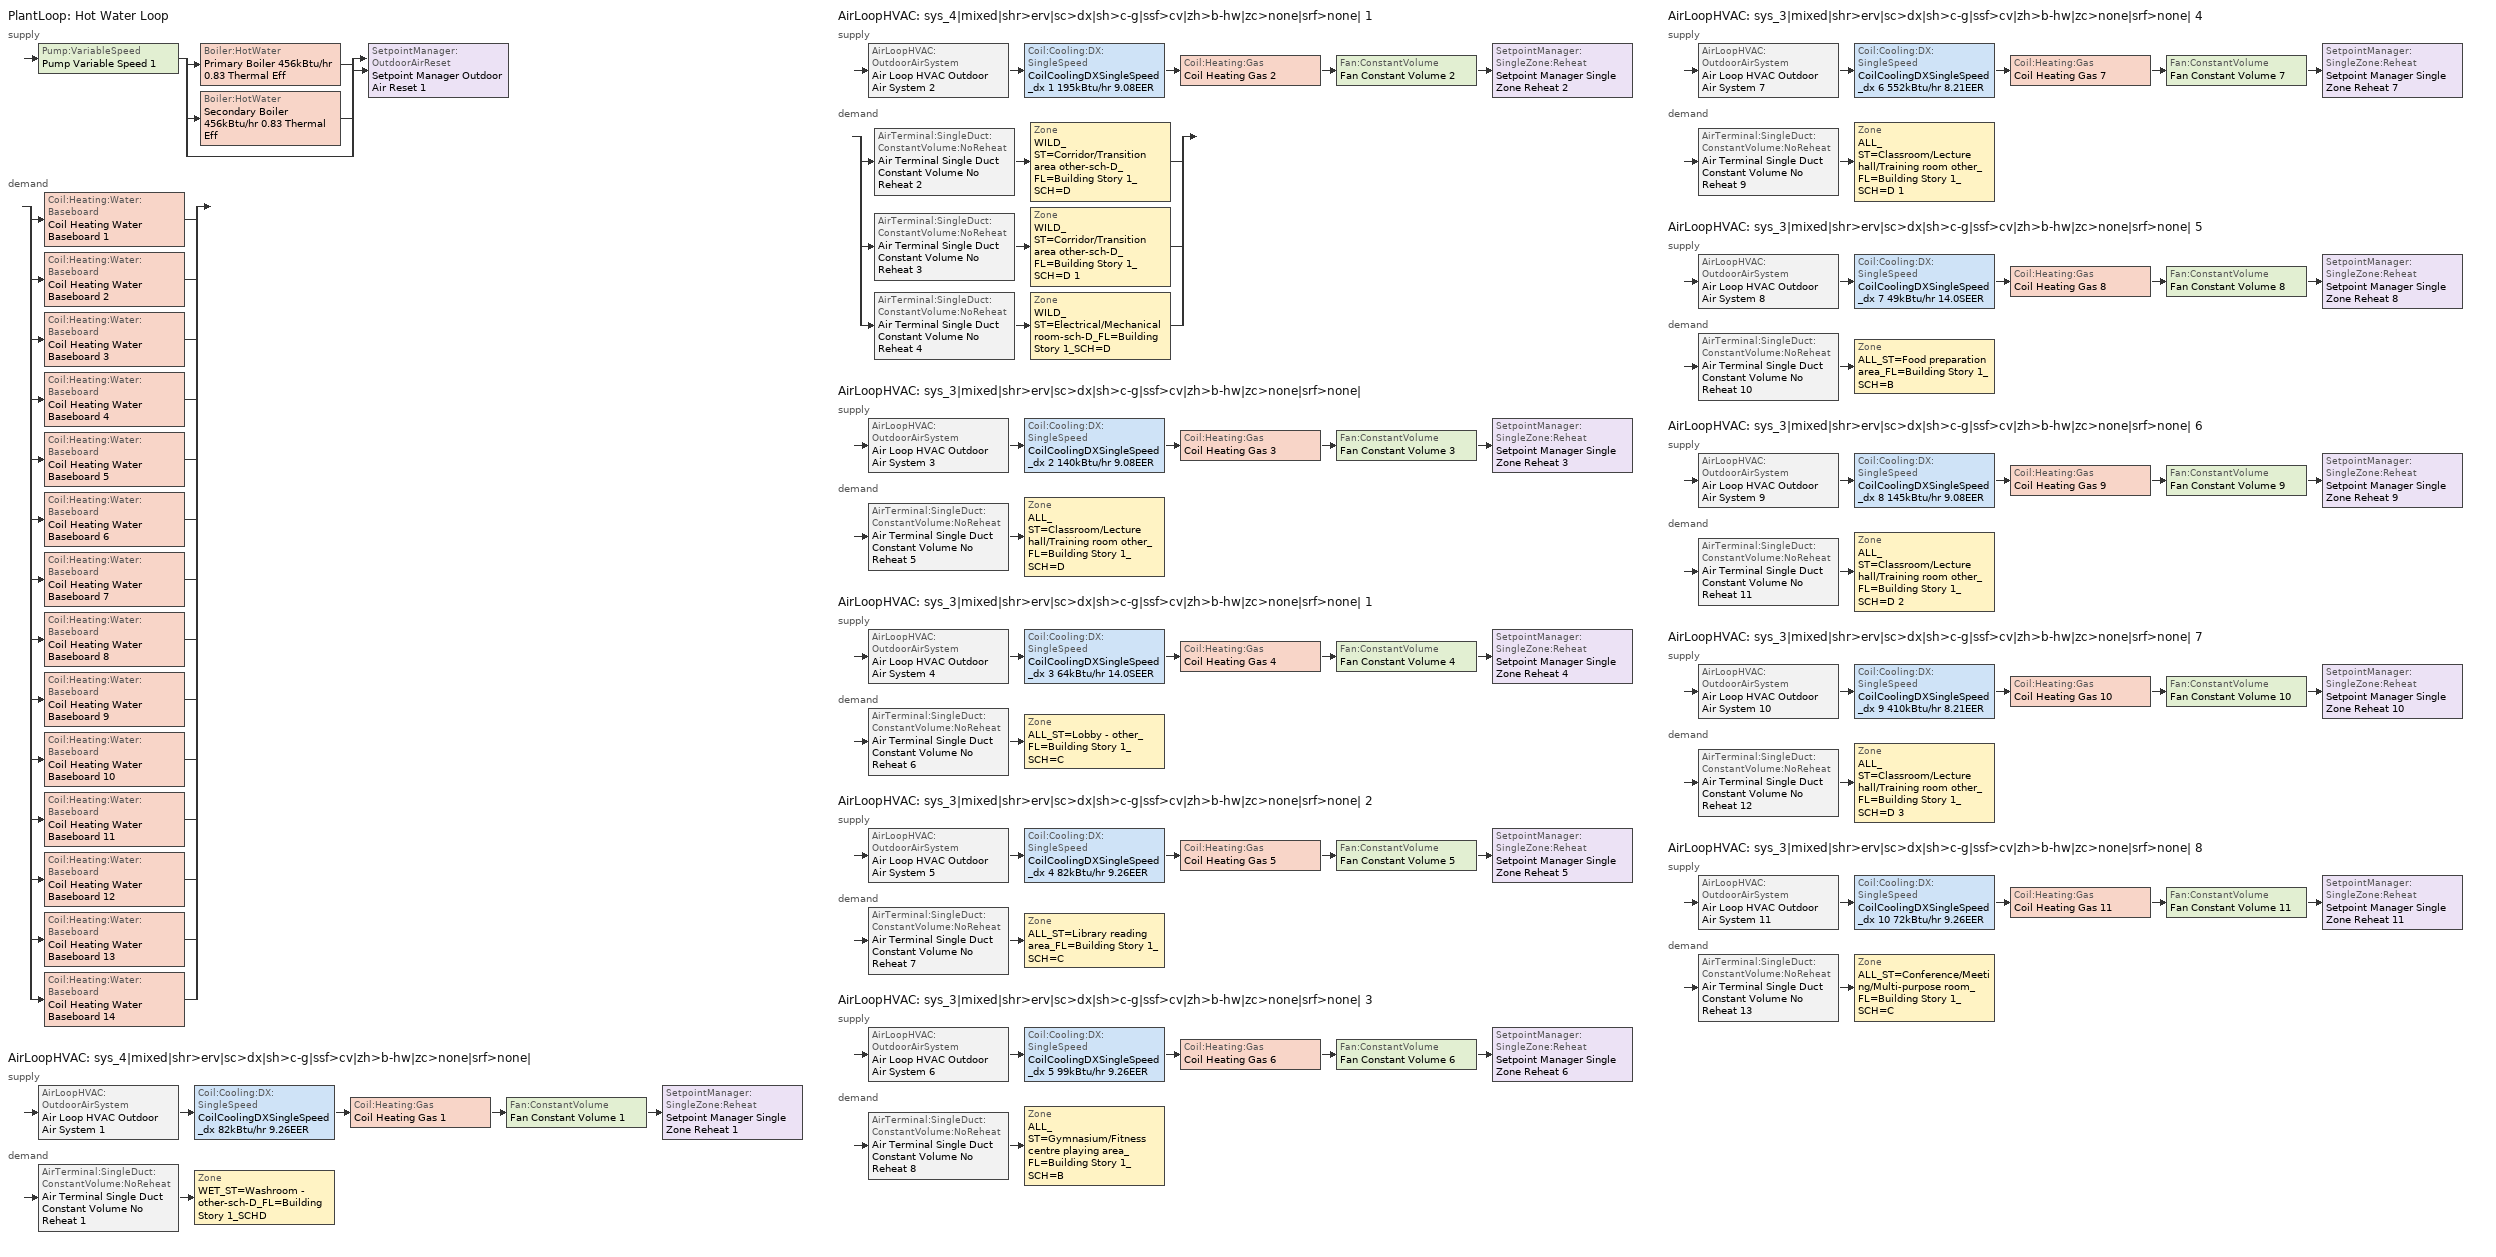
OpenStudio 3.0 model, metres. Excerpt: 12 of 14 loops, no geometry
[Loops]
PlantLoop 'Hot Water Loop'
 supply: Pump:VariableSpeed 'Pump Variable Speed 1' > split
  | Boiler:HotWater 'Primary Boiler 456kBtu/hr 0.83 Thermal Eff'
  | Boiler:HotWater 'Secondary Boiler 456kBtu/hr 0.83 Thermal Eff'
  | bypass
  join > SetpointManager:OutdoorAirReset 'Setpoint Manager Outdoor Air Reset 1'
 demand: split
  | Coil:Heating:Water:Baseboard 'Coil Heating Water Baseboard 1'
  | Coil:Heating:Water:Baseboard 'Coil Heating Water Baseboard 2'
  | Coil:Heating:Water:Baseboard 'Coil Heating Water Baseboard 3'
  | Coil:Heating:Water:Baseboard 'Coil Heating Water Baseboard 4'
  | Coil:Heating:Water:Baseboard 'Coil Heating Water Baseboard 5'
  | Coil:Heating:Water:Baseboard 'Coil Heating Water Baseboard 6'
  | Coil:Heating:Water:Baseboard 'Coil Heating Water Baseboard 7'
  | Coil:Heating:Water:Baseboard 'Coil Heating Water Baseboard 8'
  | Coil:Heating:Water:Baseboard 'Coil Heating Water Baseboard 9'
  | Coil:Heating:Water:Baseboard 'Coil Heating Water Baseboard 10'
  | Coil:Heating:Water:Baseboard 'Coil Heating Water Baseboard 11'
  | Coil:Heating:Water:Baseboard 'Coil Heating Water Baseboard 12'
  | Coil:Heating:Water:Baseboard 'Coil Heating Water Baseboard 13'
  | Coil:Heating:Water:Baseboard 'Coil Heating Water Baseboard 14'
AirLoopHVAC 'sys_4|mixed|shr>erv|sc>dx|sh>c-g|ssf>cv|zh>b-hw|zc>none|srf>none|'
 supply: AirLoopHVAC:OutdoorAirSystem 'Air Loop HVAC Outdoor Air System 1' > Coil:Cooling:DX:SingleSpeed 'CoilCoolingDXSingleSpeed_dx 82kBtu/hr 9.26EER' > Coil:Heating:Gas 'Coil Heating Gas 1' > Fan:ConstantVolume 'Fan Constant Volume 1' > SetpointManager:SingleZone:Reheat 'Setpoint Manager Single Zone Reheat 1'
 demand: AirTerminal:SingleDuct:ConstantVolume:NoReheat 'Air Terminal Single Duct Constant Volume No Reheat 1' > Zone 'WET_ST=Washroom - other-sch-D_FL=Building Story 1_SCHD'
AirLoopHVAC 'sys_4|mixed|shr>erv|sc>dx|sh>c-g|ssf>cv|zh>b-hw|zc>none|srf>none| 1'
 supply: AirLoopHVAC:OutdoorAirSystem 'Air Loop HVAC Outdoor Air System 2' > Coil:Cooling:DX:SingleSpeed 'CoilCoolingDXSingleSpeed_dx 1 195kBtu/hr 9.08EER' > Coil:Heating:Gas 'Coil Heating Gas 2' > Fan:ConstantVolume 'Fan Constant Volume 2' > SetpointManager:SingleZone:Reheat 'Setpoint Manager Single Zone Reheat 2'
 demand: split
  | AirTerminal:SingleDuct:ConstantVolume:NoReheat 'Air Terminal Single Duct Constant Volume No Reheat 2' > Zone 'WILD_ST=Corridor/Transition area other-sch-D_FL=Building Story 1_SCH=D'
  | AirTerminal:SingleDuct:ConstantVolume:NoReheat 'Air Terminal Single Duct Constant Volume No Reheat 3' > Zone 'WILD_ST=Corridor/Transition area other-sch-D_FL=Building Story 1_SCH=D 1'
  | AirTerminal:SingleDuct:ConstantVolume:NoReheat 'Air Terminal Single Duct Constant Volume No Reheat 4' > Zone 'WILD_ST=Electrical/Mechanical room-sch-D_FL=Building Story 1_SCH=D'
AirLoopHVAC 'sys_3|mixed|shr>erv|sc>dx|sh>c-g|ssf>cv|zh>b-hw|zc>none|srf>none|'
 supply: AirLoopHVAC:OutdoorAirSystem 'Air Loop HVAC Outdoor Air System 3' > Coil:Cooling:DX:SingleSpeed 'CoilCoolingDXSingleSpeed_dx 2 140kBtu/hr 9.08EER' > Coil:Heating:Gas 'Coil Heating Gas 3' > Fan:ConstantVolume 'Fan Constant Volume 3' > SetpointManager:SingleZone:Reheat 'Setpoint Manager Single Zone Reheat 3'
 demand: AirTerminal:SingleDuct:ConstantVolume:NoReheat 'Air Terminal Single Duct Constant Volume No Reheat 5' > Zone 'ALL_ST=Classroom/Lecture hall/Training room other_FL=Building Story 1_SCH=D'
AirLoopHVAC 'sys_3|mixed|shr>erv|sc>dx|sh>c-g|ssf>cv|zh>b-hw|zc>none|srf>none| 1'
 supply: AirLoopHVAC:OutdoorAirSystem 'Air Loop HVAC Outdoor Air System 4' > Coil:Cooling:DX:SingleSpeed 'CoilCoolingDXSingleSpeed_dx 3 64kBtu/hr 14.0SEER' > Coil:Heating:Gas 'Coil Heating Gas 4' > Fan:ConstantVolume 'Fan Constant Volume 4' > SetpointManager:SingleZone:Reheat 'Setpoint Manager Single Zone Reheat 4'
 demand: AirTerminal:SingleDuct:ConstantVolume:NoReheat 'Air Terminal Single Duct Constant Volume No Reheat 6' > Zone 'ALL_ST=Lobby - other_FL=Building Story 1_SCH=C'
AirLoopHVAC 'sys_3|mixed|shr>erv|sc>dx|sh>c-g|ssf>cv|zh>b-hw|zc>none|srf>none| 2'
 supply: AirLoopHVAC:OutdoorAirSystem 'Air Loop HVAC Outdoor Air System 5' > Coil:Cooling:DX:SingleSpeed 'CoilCoolingDXSingleSpeed_dx 4 82kBtu/hr 9.26EER' > Coil:Heating:Gas 'Coil Heating Gas 5' > Fan:ConstantVolume 'Fan Constant Volume 5' > SetpointManager:SingleZone:Reheat 'Setpoint Manager Single Zone Reheat 5'
 demand: AirTerminal:SingleDuct:ConstantVolume:NoReheat 'Air Terminal Single Duct Constant Volume No Reheat 7' > Zone 'ALL_ST=Library reading area_FL=Building Story 1_SCH=C'
AirLoopHVAC 'sys_3|mixed|shr>erv|sc>dx|sh>c-g|ssf>cv|zh>b-hw|zc>none|srf>none| 3'
 supply: AirLoopHVAC:OutdoorAirSystem 'Air Loop HVAC Outdoor Air System 6' > Coil:Cooling:DX:SingleSpeed 'CoilCoolingDXSingleSpeed_dx 5 99kBtu/hr 9.26EER' > Coil:Heating:Gas 'Coil Heating Gas 6' > Fan:ConstantVolume 'Fan Constant Volume 6' > SetpointManager:SingleZone:Reheat 'Setpoint Manager Single Zone Reheat 6'
 demand: AirTerminal:SingleDuct:ConstantVolume:NoReheat 'Air Terminal Single Duct Constant Volume No Reheat 8' > Zone 'ALL_ST=Gymnasium/Fitness centre playing area_FL=Building Story 1_SCH=B'
AirLoopHVAC 'sys_3|mixed|shr>erv|sc>dx|sh>c-g|ssf>cv|zh>b-hw|zc>none|srf>none| 4'
 supply: AirLoopHVAC:OutdoorAirSystem 'Air Loop HVAC Outdoor Air System 7' > Coil:Cooling:DX:SingleSpeed 'CoilCoolingDXSingleSpeed_dx 6 552kBtu/hr 8.21EER' > Coil:Heating:Gas 'Coil Heating Gas 7' > Fan:ConstantVolume 'Fan Constant Volume 7' > SetpointManager:SingleZone:Reheat 'Setpoint Manager Single Zone Reheat 7'
 demand: AirTerminal:SingleDuct:ConstantVolume:NoReheat 'Air Terminal Single Duct Constant Volume No Reheat 9' > Zone 'ALL_ST=Classroom/Lecture hall/Training room other_FL=Building Story 1_SCH=D 1'
AirLoopHVAC 'sys_3|mixed|shr>erv|sc>dx|sh>c-g|ssf>cv|zh>b-hw|zc>none|srf>none| 5'
 supply: AirLoopHVAC:OutdoorAirSystem 'Air Loop HVAC Outdoor Air System 8' > Coil:Cooling:DX:SingleSpeed 'CoilCoolingDXSingleSpeed_dx 7 49kBtu/hr 14.0SEER' > Coil:Heating:Gas 'Coil Heating Gas 8' > Fan:ConstantVolume 'Fan Constant Volume 8' > SetpointManager:SingleZone:Reheat 'Setpoint Manager Single Zone Reheat 8'
 demand: AirTerminal:SingleDuct:ConstantVolume:NoReheat 'Air Terminal Single Duct Constant Volume No Reheat 10' > Zone 'ALL_ST=Food preparation area_FL=Building Story 1_SCH=B'
AirLoopHVAC 'sys_3|mixed|shr>erv|sc>dx|sh>c-g|ssf>cv|zh>b-hw|zc>none|srf>none| 6'
 supply: AirLoopHVAC:OutdoorAirSystem 'Air Loop HVAC Outdoor Air System 9' > Coil:Cooling:DX:SingleSpeed 'CoilCoolingDXSingleSpeed_dx 8 145kBtu/hr 9.08EER' > Coil:Heating:Gas 'Coil Heating Gas 9' > Fan:ConstantVolume 'Fan Constant Volume 9' > SetpointManager:SingleZone:Reheat 'Setpoint Manager Single Zone Reheat 9'
 demand: AirTerminal:SingleDuct:ConstantVolume:NoReheat 'Air Terminal Single Duct Constant Volume No Reheat 11' > Zone 'ALL_ST=Classroom/Lecture hall/Training room other_FL=Building Story 1_SCH=D 2'
AirLoopHVAC 'sys_3|mixed|shr>erv|sc>dx|sh>c-g|ssf>cv|zh>b-hw|zc>none|srf>none| 7'
 supply: AirLoopHVAC:OutdoorAirSystem 'Air Loop HVAC Outdoor Air System 10' > Coil:Cooling:DX:SingleSpeed 'CoilCoolingDXSingleSpeed_dx 9 410kBtu/hr 8.21EER' > Coil:Heating:Gas 'Coil Heating Gas 10' > Fan:ConstantVolume 'Fan Constant Volume 10' > SetpointManager:SingleZone:Reheat 'Setpoint Manager Single Zone Reheat 10'
 demand: AirTerminal:SingleDuct:ConstantVolume:NoReheat 'Air Terminal Single Duct Constant Volume No Reheat 12' > Zone 'ALL_ST=Classroom/Lecture hall/Training room other_FL=Building Story 1_SCH=D 3'
AirLoopHVAC 'sys_3|mixed|shr>erv|sc>dx|sh>c-g|ssf>cv|zh>b-hw|zc>none|srf>none| 8'
 supply: AirLoopHVAC:OutdoorAirSystem 'Air Loop HVAC Outdoor Air System 11' > Coil:Cooling:DX:SingleSpeed 'CoilCoolingDXSingleSpeed_dx 10 72kBtu/hr 9.26EER' > Coil:Heating:Gas 'Coil Heating Gas 11' > Fan:ConstantVolume 'Fan Constant Volume 11' > SetpointManager:SingleZone:Reheat 'Setpoint Manager Single Zone Reheat 11'
 demand: AirTerminal:SingleDuct:ConstantVolume:NoReheat 'Air Terminal Single Duct Constant Volume No Reheat 13' > Zone 'ALL_ST=Conference/Meeting/Multi-purpose room_FL=Building Story 1_SCH=C'
[Sizing:Zone] Zone Cooling Design Supply Air Temperature Input Method=SupplyAirTemperature; Zone Cooling Design Supply Air Temperature {C}=13; Zone Cooling Design Supply Air Temperature Difference {deltaC}=11.11; Zone Heating Design Supply Air Temperature Input Method=SupplyAirTemperature; Zone Heating Design Supply Air Temperature {C}=43; Zone Heating Design Supply Air Temperature Difference {deltaC}=11.11; Zone Cooling Design Supply Air Humidity Ratio {kg-H2O/kg-air}=0.0085; Zone Heating Design Supply Air Humidity Ratio {kg-H2O/kg-air}=0.008; Zone Heating Sizing Factor=1.3; Zone Cooling Sizing Factor=1.1; Cooling Design Air Flow Method=DesignDay; Heating Design Air Flow Method=DesignDay; Account for Dedicated Outdoor Air System=No; Dedicated Outdoor Air System Control Strategy=NeutralSupplyAir; Dedicated Outdoor Air Low Setpoint Temperature for Design {C}=autosize; Dedicated Outdoor Air High Setpoint Temperature for Design {C}=autosize
WET_ST=Washroom - other-sch-D_FL=Building Story 1_SCHD; ALL_ST=Classroom/Lecture hall/Training room other_FL=Building Story 1_SCH=D; ALL_ST=Lobby - other_FL=Building Story 1_SCH=C; ALL_ST=Library reading area_FL=Building Story 1_SCH=C; ALL_ST=Gymnasium/Fitness centre playing area_FL=Building Story 1_SCH=B; ALL_ST=Classroom/Lecture hall/Training room other_FL=Building Story 1_SCH=D 1; ALL_ST=Food preparation area_FL=Building Story 1_SCH=B; ALL_ST=Classroom/Lecture hall/Training room other_FL=Building Story 1_SCH=D 2; ALL_ST=Classroom/Lecture hall/Training room other_FL=Building Story 1_SCH=D 3; ALL_ST=Conference/Meeting/Multi-purpose room_FL=Building Story 1_SCH=C; WILD_ST=Corridor/Transition area other-sch-D_FL=Building Story 1_SCH=D; WILD_ST=Corridor/Transition area other-sch-D_FL=Building Story 1_SCH=D 1; WILD_ST=Electrical/Mechanical room-sch-D_FL=Building Story 1_SCH=D
[Zone equipment]
WET_ST=Washroom - other-sch-D_FL=Building Story 1_SCHD: Air Terminal Single Duct Constant Volume No Reheat 1, Zone HVAC Baseboard Convective Water 1
ALL_ST=Classroom/Lecture hall/Training room other_FL=Building Story 1_SCH=D: Air Terminal Single Duct Constant Volume No Reheat 5, Zone HVAC Baseboard Convective Water 5
ALL_ST=Lobby - other_FL=Building Story 1_SCH=C: Air Terminal Single Duct Constant Volume No Reheat 6, Zone HVAC Baseboard Convective Water 6
ALL_ST=Library reading area_FL=Building Story 1_SCH=C: Air Terminal Single Duct Constant Volume No Reheat 7, Zone HVAC Baseboard Convective Water 7
ALL_ST=Gymnasium/Fitness centre playing area_FL=Building Story 1_SCH=B: Air Terminal Single Duct Constant Volume No Reheat 8, Zone HVAC Baseboard Convective Water 8
ALL_ST=Classroom/Lecture hall/Training room other_FL=Building Story 1_SCH=D 1: Air Terminal Single Duct Constant Volume No Reheat 9, Zone HVAC Baseboard Convective Water 9
ALL_ST=Food preparation area_FL=Building Story 1_SCH=B: Air Terminal Single Duct Constant Volume No Reheat 10, Zone HVAC Baseboard Convective Water 10
ALL_ST=Classroom/Lecture hall/Training room other_FL=Building Story 1_SCH=D 2: Air Terminal Single Duct Constant Volume No Reheat 11, Zone HVAC Baseboard Convective Water 11
ALL_ST=Classroom/Lecture hall/Training room other_FL=Building Story 1_SCH=D 3: Air Terminal Single Duct Constant Volume No Reheat 12, Zone HVAC Baseboard Convective Water 12
ALL_ST=Conference/Meeting/Multi-purpose room_FL=Building Story 1_SCH=C: Air Terminal Single Duct Constant Volume No Reheat 13, Zone HVAC Baseboard Convective Water 13
WILD_ST=Corridor/Transition area other-sch-D_FL=Building Story 1_SCH=D: Air Terminal Single Duct Constant Volume No Reheat 2, Zone HVAC Baseboard Convective Water 2
WILD_ST=Corridor/Transition area other-sch-D_FL=Building Story 1_SCH=D 1: Air Terminal Single Duct Constant Volume No Reheat 3, Zone HVAC Baseboard Convective Water 3
WILD_ST=Electrical/Mechanical room-sch-D_FL=Building Story 1_SCH=D: Air Terminal Single Duct Constant Volume No Reheat 4, Zone HVAC Baseboard Convective Water 4
[PlantLoop]
Hot Water Loop: Fluid Type=Water; Glycol Concentration=0; Plant Loop Volume {m3}=Autocalculate; Load Distribution Scheme=Optimal
[Sizing:Plant]
Hot Water Loop: Loop Type=Heating; Design Loop Exit Temperature {C}=82; Loop Design Temperature Difference {deltaC}=16; Sizing Option=NonCoincident; Zone Timesteps in Averaging Window=1; Coincident Sizing Factor Mode=None
[Pump:VariableSpeed]
Pump Variable Speed 1: Motor Efficiency=0.865; Pump Control Type=Intermittent; Skin Loss Radiative Fraction=0.5; Design Power Sizing Method=PowerPerFlowPerPressure; Design Electric Power per Unit Flow Rate {W/(m3/s)}=348701.1; Design Shaft Power per Unit Flow Rate per Unit Head {W-s/m3-Pa}=1.45151; Design Minimum Flow Rate Fraction=0
[Boiler:HotWater] Fuel Type=NaturalGas; Nominal Capacity {W}=133781; Nominal Thermal Efficiency=0.83; Normalized Boiler Efficiency Curve=BOILER-EFFFPLR-NECB2011; Water Outlet Upper Temperature Limit {C}=99; Boiler Flow Mode=ConstantFlow; Parasitic Electric Load {W}=0; Sizing Factor=1
Primary Boiler 456kBtu/hr 0.83 Thermal Eff; Secondary Boiler 456kBtu/hr 0.83 Thermal Eff
[SetpointManager:OutdoorAirReset]
Setpoint Manager Outdoor Air Reset 1: Control Variable=Temperature; Setpoint at Outdoor Low Temperature {C}=82; Outdoor Low Temperature {C}=-16; Setpoint at Outdoor High Temperature {C}=60; Outdoor High Temperature {C}=0
[AirLoopHVAC] Design Supply Air Flow Rate {m3/s}=AutoSize
Name | Availability Schedule
sys_4|mixed|shr>erv|sc>dx|sh>c-g|ssf>cv|zh>b-hw|zc>none|srf>none| | sys_4|mixed|shr>none|sc>dx|sh>c-g|ssf>cv|zh>b-hw|zc>none|srf>none| Occ Sch
sys_4|mixed|shr>erv|sc>dx|sh>c-g|ssf>cv|zh>b-hw|zc>none|srf>none| 1 | sys_4|mixed|shr>none|sc>dx|sh>c-g|ssf>cv|zh>b-hw|zc>none|srf>none| 1 Occ Sch
sys_3|mixed|shr>erv|sc>dx|sh>c-g|ssf>cv|zh>b-hw|zc>none|srf>none| | sys_3|mixed|shr>none|sc>dx|sh>c-g|ssf>cv|zh>b-hw|zc>none|srf>none| Occ Sch
sys_3|mixed|shr>erv|sc>dx|sh>c-g|ssf>cv|zh>b-hw|zc>none|srf>none| 1 | sys_3|mixed|shr>none|sc>dx|sh>c-g|ssf>cv|zh>b-hw|zc>none|srf>none| 1 Occ Sch
sys_3|mixed|shr>erv|sc>dx|sh>c-g|ssf>cv|zh>b-hw|zc>none|srf>none| 2 | sys_3|mixed|shr>none|sc>dx|sh>c-g|ssf>cv|zh>b-hw|zc>none|srf>none| 2 Occ Sch
sys_3|mixed|shr>erv|sc>dx|sh>c-g|ssf>cv|zh>b-hw|zc>none|srf>none| 3 | sys_3|mixed|shr>none|sc>dx|sh>c-g|ssf>cv|zh>b-hw|zc>none|srf>none| 3 Occ Sch
sys_3|mixed|shr>erv|sc>dx|sh>c-g|ssf>cv|zh>b-hw|zc>none|srf>none| 4 | sys_3|mixed|shr>none|sc>dx|sh>c-g|ssf>cv|zh>b-hw|zc>none|srf>none| 4 Occ Sch
sys_3|mixed|shr>erv|sc>dx|sh>c-g|ssf>cv|zh>b-hw|zc>none|srf>none| 5 | sys_3|mixed|shr>none|sc>dx|sh>c-g|ssf>cv|zh>b-hw|zc>none|srf>none| 5 Occ Sch
sys_3|mixed|shr>erv|sc>dx|sh>c-g|ssf>cv|zh>b-hw|zc>none|srf>none| 6 | sys_3|mixed|shr>none|sc>dx|sh>c-g|ssf>cv|zh>b-hw|zc>none|srf>none| 6 Occ Sch
sys_3|mixed|shr>erv|sc>dx|sh>c-g|ssf>cv|zh>b-hw|zc>none|srf>none| 7 | sys_3|mixed|shr>none|sc>dx|sh>c-g|ssf>cv|zh>b-hw|zc>none|srf>none| 7 Occ Sch
sys_3|mixed|shr>erv|sc>dx|sh>c-g|ssf>cv|zh>b-hw|zc>none|srf>none| 8 | sys_3|mixed|shr>none|sc>dx|sh>c-g|ssf>cv|zh>b-hw|zc>none|srf>none| 8 Occ Sch
[Sizing:System] Type of Load to Size On=Sensible; Design Outdoor Air Flow Rate {m3/s}=Autosize; Central Heating Maximum System Air Flow Ratio=1; Preheat Design Temperature {C}=7; Preheat Design Humidity Ratio {kg-H2O/kg-Air}=0.008; Precool Design Temperature {C}=13; Precool Design Humidity Ratio {kg-H2O/kg-Air}=0.008; Central Cooling Design Supply Air Temperature {C}=13; Central Heating Design Supply Air Temperature {C}=43; Sizing Option=NonCoincident; 100% Outdoor Air in Cooling=No; 100% Outdoor Air in Heating=No; Central Cooling Design Supply Air Humidity Ratio {kg-H2O/kg-Air}=0.0085; Central Heating Design Supply Air Humidity Ratio {kg-H2O/kg-Air}=0.008; Cooling Design Air Flow Method=DesignDay; Cooling Design Air Flow Rate {m3/s}=0; Heating Design Air Flow Method=DesignDay; Heating Design Air Flow Rate {m3/s}=0; System Outdoor Air Method=ZoneSum; Zone Maximum Outdoor Air Fraction=1; Cooling Supply Air Flow Rate Per Floor Area {m3/s-m2}=0.00996765; Cooling Fraction of Autosized Cooling Supply Air Flow Rate=1; Cooling Supply Air Flow Rate Per Unit Cooling Capacity {m3/s-W}=3.94755e-05; Heating Supply Air Flow Rate Per Floor Area {m3/s-m2}=0.00996765; Heating Fraction of Autosized Heating Supply Air Flow Rate=1; Heating Fraction of Autosized Cooling Supply Air Flow Rate=1; Heating Supply Air Flow Rate Per Unit Heating Capacity {m3/s-W}=3.15882e-05; Cooling Design Capacity Method=CoolingDesignCapacity; Cooling Design Capacity {W}=autosize; Cooling Design Capacity Per Floor Area {W/m2}=234.7; Fraction of Autosized Cooling Design Capacity=1; Heating Design Capacity Method=HeatingDesignCapacity; Heating Design Capacity {W}=autosize; Heating Design Capacity Per Floor Area {W/m2}=157; Fraction of Autosized Heating Design Capacity=1; Central Cooling Capacity Control Method=OnOff
sys_4|mixed|shr>erv|sc>dx|sh>c-g|ssf>cv|zh>b-hw|zc>none|srf>none|; sys_4|mixed|shr>erv|sc>dx|sh>c-g|ssf>cv|zh>b-hw|zc>none|srf>none| 1; sys_3|mixed|shr>erv|sc>dx|sh>c-g|ssf>cv|zh>b-hw|zc>none|srf>none|; sys_3|mixed|shr>erv|sc>dx|sh>c-g|ssf>cv|zh>b-hw|zc>none|srf>none| 1; sys_3|mixed|shr>erv|sc>dx|sh>c-g|ssf>cv|zh>b-hw|zc>none|srf>none| 2; sys_3|mixed|shr>erv|sc>dx|sh>c-g|ssf>cv|zh>b-hw|zc>none|srf>none| 3; sys_3|mixed|shr>erv|sc>dx|sh>c-g|ssf>cv|zh>b-hw|zc>none|srf>none| 4; sys_3|mixed|shr>erv|sc>dx|sh>c-g|ssf>cv|zh>b-hw|zc>none|srf>none| 5; sys_3|mixed|shr>erv|sc>dx|sh>c-g|ssf>cv|zh>b-hw|zc>none|srf>none| 6; sys_3|mixed|shr>erv|sc>dx|sh>c-g|ssf>cv|zh>b-hw|zc>none|srf>none| 7; sys_3|mixed|shr>erv|sc>dx|sh>c-g|ssf>cv|zh>b-hw|zc>none|srf>none| 8
[Fan:ConstantVolume] Availability Schedule=Always On Discrete; Fan Total Efficiency=0.39975; Pressure Rise {Pa}=640; Maximum Flow Rate {m3/s}=AutoSize; Motor Efficiency=0.615
Fan Constant Volume 1; Fan Constant Volume 2; Fan Constant Volume 3; Fan Constant Volume 4; Fan Constant Volume 5; Fan Constant Volume 6; Fan Constant Volume 7; Fan Constant Volume 8; Fan Constant Volume 9; Fan Constant Volume 10; Fan Constant Volume 11
[Coil:Heating:Gas] Availability Schedule=Always On Discrete; Nominal Capacity {W}=AutoSize; Parasitic Electric Load {W}=0; Part Load Fraction Correlation Curve=FURNACE-EFFPLR-NECB2011; Parasitic Gas Load {W}=0
Name | Gas Burner Efficiency
Coil Heating Gas 1; Coil Heating Gas 2; Coil Heating Gas 3; Coil Heating Gas 6; Coil Heating Gas 7; Coil Heating Gas 9; Coil Heating Gas 10 | 0.81
Coil Heating Gas 4; Coil Heating Gas 5; Coil Heating Gas 8; Coil Heating Gas 11 | 0.924
[Coil:Cooling:DX:SingleSpeed] Availability Schedule=Always On Discrete; Rated Total Cooling Capacity {W}=autosize; Rated Sensible Heat Ratio=autosize; Rated Air Flow Rate {m3/s}=autosize; Rated Evaporator Fan Power Per Volume Flow Rate {W/(m3/s)}=773.3; Total Cooling Capacity Function of Temperature Curve=DXCOOL-NECB2011-REF-CAPFT; Total Cooling Capacity Function of Flow Fraction Curve=DXCOOL-NECB2011-REF-CAPFFLOW; Energy Input Ratio Function of Temperature Curve=DXCOOL-NECB2011-REF-COOLEIRFT; Energy Input Ratio Function of Flow Fraction Curve=DXCOOL-NECB2011-REF-COOLEIRFFLOW; Part Load Fraction Correlation Curve=DXCOOL-NECB2011-REF-COOLPLFFPLR; Minimum Outdoor Dry-Bulb Temperature for Compressor Operation {C}=-25; Condenser Type=AirCooled; Evaporative Condenser Effectiveness=0; Evaporative Condenser Air Flow Rate {m3/s}=Autosize; Evaporative Condenser Pump Rated Power Consumption {W}=Autosize; Crankcase Heater Capacity {W}=0; Maximum Outdoor Dry-Bulb Temperature for Crankcase Heater Operation {C}=0; Basin Heater Capacity {W/K}=0; Basin Heater Setpoint Temperature {C}=10
Name | Rated COP {W/W}
CoilCoolingDXSingleSpeed_dx 82kBtu/hr 9.26EER; CoilCoolingDXSingleSpeed_dx 4 82kBtu/hr 9.26EER; CoilCoolingDXSingleSpeed_dx 5 99kBtu/hr 9.26EER; CoilCoolingDXSingleSpeed_dx 10 72kBtu/hr 9.26EER | 3.21949
CoilCoolingDXSingleSpeed_dx 1 195kBtu/hr 9.08EER; CoilCoolingDXSingleSpeed_dx 2 140kBtu/hr 9.08EER; CoilCoolingDXSingleSpeed_dx 8 145kBtu/hr 9.08EER | 3.15956
CoilCoolingDXSingleSpeed_dx 3 64kBtu/hr 14.0SEER; CoilCoolingDXSingleSpeed_dx 7 49kBtu/hr 14.0SEER | 4.11713
CoilCoolingDXSingleSpeed_dx 6 552kBtu/hr 8.21EER; CoilCoolingDXSingleSpeed_dx 9 410kBtu/hr 8.21EER | 2.8699
[Controller:OutdoorAir] Minimum Outdoor Air Flow Rate {m3/s}=autosize; Maximum Outdoor Air Flow Rate {m3/s}=Autosize; Economizer Control Action Type=ModulateFlow; Lockout Type=NoLockout; Minimum Limit Type=FixedMinimum; High Humidity Control=No; Heat Recovery Bypass Control Type=BypassWhenOAFlowGreaterThanMinimum
Name | Economizer Control Type | Minimum Outdoor Air Schedule | Controller Mechanical Ventilation | Economizer Maximum Limit Dry-Bulb Temperature {C} | Economizer Maximum Limit Enthalpy {J/kg} | Economizer Minimum Limit Dry-Bulb Temperature {C}
Controller Outdoor Air 1 | DifferentialEnthalpy | sys_4|mixed|shr>none|sc>dx|sh>c-g|ssf>cv|zh>b-hw|zc>none|srf>none| Occ Sch | Controller Mechanical Ventilation 1
Controller Outdoor Air 2 | DifferentialEnthalpy | sys_4|mixed|shr>none|sc>dx|sh>c-g|ssf>cv|zh>b-hw|zc>none|srf>none| 1 Occ Sch | Controller Mechanical Ventilation 2
Controller Outdoor Air 3 | DifferentialEnthalpy | sys_3|mixed|shr>none|sc>dx|sh>c-g|ssf>cv|zh>b-hw|zc>none|srf>none| Occ Sch | Controller Mechanical Ventilation 3
Controller Outdoor Air 4 | NoEconomizer | sys_3|mixed|shr>none|sc>dx|sh>c-g|ssf>cv|zh>b-hw|zc>none|srf>none| 1 Occ Sch | Controller Mechanical Ventilation 4 | 28 | 64000 | -100
Controller Outdoor Air 5 | DifferentialEnthalpy | sys_3|mixed|shr>none|sc>dx|sh>c-g|ssf>cv|zh>b-hw|zc>none|srf>none| 2 Occ Sch | Controller Mechanical Ventilation 5
Controller Outdoor Air 6 | DifferentialEnthalpy | sys_3|mixed|shr>none|sc>dx|sh>c-g|ssf>cv|zh>b-hw|zc>none|srf>none| 3 Occ Sch | Controller Mechanical Ventilation 6
Controller Outdoor Air 7 | DifferentialEnthalpy | sys_3|mixed|shr>none|sc>dx|sh>c-g|ssf>cv|zh>b-hw|zc>none|srf>none| 4 Occ Sch | Controller Mechanical Ventilation 7
Controller Outdoor Air 8 | NoEconomizer | sys_3|mixed|shr>none|sc>dx|sh>c-g|ssf>cv|zh>b-hw|zc>none|srf>none| 5 Occ Sch | Controller Mechanical Ventilation 8 | 28 | 64000 | -100
Controller Outdoor Air 9 | DifferentialEnthalpy | sys_3|mixed|shr>none|sc>dx|sh>c-g|ssf>cv|zh>b-hw|zc>none|srf>none| 6 Occ Sch | Controller Mechanical Ventilation 9
Controller Outdoor Air 10 | DifferentialEnthalpy | sys_3|mixed|shr>none|sc>dx|sh>c-g|ssf>cv|zh>b-hw|zc>none|srf>none| 7 Occ Sch | Controller Mechanical Ventilation 10
Controller Outdoor Air 11 | DifferentialEnthalpy | sys_3|mixed|shr>none|sc>dx|sh>c-g|ssf>cv|zh>b-hw|zc>none|srf>none| 8 Occ Sch | Controller Mechanical Ventilation 11
[Controller:MechanicalVentilation] Availability Schedule=Always On Discrete; System Outdoor Air Method=ZoneSum
Controller Mechanical Ventilation 1; Controller Mechanical Ventilation 2; Controller Mechanical Ventilation 3; Controller Mechanical Ventilation 4; Controller Mechanical Ventilation 5; Controller Mechanical Ventilation 6; Controller Mechanical Ventilation 7; Controller Mechanical Ventilation 8; Controller Mechanical Ventilation 9; Controller Mechanical Ventilation 10; Controller Mechanical Ventilation 11
[AirLoopHVAC:OutdoorAirSystem]
Name | Controller
Air Loop HVAC Outdoor Air System 1 | Controller Outdoor Air 1
Air Loop HVAC Outdoor Air System 2 | Controller Outdoor Air 2
Air Loop HVAC Outdoor Air System 3 | Controller Outdoor Air 3
Air Loop HVAC Outdoor Air System 4 | Controller Outdoor Air 4
Air Loop HVAC Outdoor Air System 5 | Controller Outdoor Air 5
Air Loop HVAC Outdoor Air System 6 | Controller Outdoor Air 6
Air Loop HVAC Outdoor Air System 7 | Controller Outdoor Air 7
Air Loop HVAC Outdoor Air System 8 | Controller Outdoor Air 8
Air Loop HVAC Outdoor Air System 9 | Controller Outdoor Air 9
Air Loop HVAC Outdoor Air System 10 | Controller Outdoor Air 10
Air Loop HVAC Outdoor Air System 11 | Controller Outdoor Air 11
[SetpointManager:SingleZone:Reheat] Minimum Supply Air Temperature {C}=13; Maximum Supply Air Temperature {C}=43
Name | Control Zone
Setpoint Manager Single Zone Reheat 1 | WET_ST=Washroom - other-sch-D_FL=Building Story 1_SCHD
Setpoint Manager Single Zone Reheat 2 | WILD_ST=Corridor/Transition area other-sch-D_FL=Building Story 1_SCH=D
Setpoint Manager Single Zone Reheat 3 | ALL_ST=Classroom/Lecture hall/Training room other_FL=Building Story 1_SCH=D
Setpoint Manager Single Zone Reheat 4 | ALL_ST=Lobby - other_FL=Building Story 1_SCH=C
Setpoint Manager Single Zone Reheat 5 | ALL_ST=Library reading area_FL=Building Story 1_SCH=C
Setpoint Manager Single Zone Reheat 6 | ALL_ST=Gymnasium/Fitness centre playing area_FL=Building Story 1_SCH=B
Setpoint Manager Single Zone Reheat 7 | ALL_ST=Classroom/Lecture hall/Training room other_FL=Building Story 1_SCH=D 1
Setpoint Manager Single Zone Reheat 8 | ALL_ST=Food preparation area_FL=Building Story 1_SCH=B
Setpoint Manager Single Zone Reheat 9 | ALL_ST=Classroom/Lecture hall/Training room other_FL=Building Story 1_SCH=D 2
Setpoint Manager Single Zone Reheat 10 | ALL_ST=Classroom/Lecture hall/Training room other_FL=Building Story 1_SCH=D 3
Setpoint Manager Single Zone Reheat 11 | ALL_ST=Conference/Meeting/Multi-purpose room_FL=Building Story 1_SCH=C
[AirTerminal:SingleDuct:ConstantVolume:NoReheat] Availability Schedule=Always On Discrete; Maximum Air Flow Rate {m3/s}=AutoSize
Air Terminal Single Duct Constant Volume No Reheat 1; Air Terminal Single Duct Constant Volume No Reheat 2; Air Terminal Single Duct Constant Volume No Reheat 3; Air Terminal Single Duct Constant Volume No Reheat 4; Air Terminal Single Duct Constant Volume No Reheat 5; Air Terminal Single Duct Constant Volume No Reheat 6; Air Terminal Single Duct Constant Volume No Reheat 7; Air Terminal Single Duct Constant Volume No Reheat 8; Air Terminal Single Duct Constant Volume No Reheat 9; Air Terminal Single Duct Constant Volume No Reheat 10; Air Terminal Single Duct Constant Volume No Reheat 11; Air Terminal Single Duct Constant Volume No Reheat 12; Air Terminal Single Duct Constant Volume No Reheat 13
[Coil:Heating:Water:Baseboard] Heating Design Capacity Method=HeatingDesignCapacity; Heating Design Capacity {W}=autosize; Heating Design Capacity Per Floor Area {W/m2}=0; Fraction of Autosized Heating Design Capacity=0.8
Coil Heating Water Baseboard 1; Coil Heating Water Baseboard 2; Coil Heating Water Baseboard 3; Coil Heating Water Baseboard 4; Coil Heating Water Baseboard 5; Coil Heating Water Baseboard 6; Coil Heating Water Baseboard 7; Coil Heating Water Baseboard 8; Coil Heating Water Baseboard 9; Coil Heating Water Baseboard 10; Coil Heating Water Baseboard 11; Coil Heating Water Baseboard 12; Coil Heating Water Baseboard 13; Coil Heating Water Baseboard 14
[ZoneHVAC:Baseboard:Convective:Water] Availability Schedule=Always On Discrete
Name | Heating Coil
Zone HVAC Baseboard Convective Water 1 | Coil Heating Water Baseboard 1
Zone HVAC Baseboard Convective Water 2 | Coil Heating Water Baseboard 2
Zone HVAC Baseboard Convective Water 3 | Coil Heating Water Baseboard 3
Zone HVAC Baseboard Convective Water 4 | Coil Heating Water Baseboard 4
Zone HVAC Baseboard Convective Water 5 | Coil Heating Water Baseboard 5
Zone HVAC Baseboard Convective Water 6 | Coil Heating Water Baseboard 6
Zone HVAC Baseboard Convective Water 7 | Coil Heating Water Baseboard 7
Zone HVAC Baseboard Convective Water 8 | Coil Heating Water Baseboard 8
Zone HVAC Baseboard Convective Water 9 | Coil Heating Water Baseboard 9
Zone HVAC Baseboard Convective Water 10 | Coil Heating Water Baseboard 10
Zone HVAC Baseboard Convective Water 11 | Coil Heating Water Baseboard 11
Zone HVAC Baseboard Convective Water 12 | Coil Heating Water Baseboard 12
Zone HVAC Baseboard Convective Water 13 | Coil Heating Water Baseboard 13
Zone HVAC Baseboard Convective Water 14 | Coil Heating Water Baseboard 14
[AvailabilityManager:NightCycle] Applicability Schedule=Always On Discrete; Control Type=CycleOnAny; Thermostat Tolerance {deltaC}=1; Cycling Run Time {s}=3600
Availability Manager Night Cycle 1; Availability Manager Night Cycle 2; Availability Manager Night Cycle 3; Availability Manager Night Cycle 4; Availability Manager Night Cycle 5; Availability Manager Night Cycle 6; Availability Manager Night Cycle 7; Availability Manager Night Cycle 8; Availability Manager Night Cycle 9; Availability Manager Night Cycle 10; Availability Manager Night Cycle 11; Availability Manager Night Cycle 12
[HeatExchanger:AirToAir:SensibleAndLatent] Availability Schedule=Always On Discrete; Nominal Supply Air Flow Rate {m3/s}=autosize; Sensible Effectiveness at 100% Heating Air Flow=0.5; Latent Effectiveness at 100% Heating Air Flow=0.5; Sensible Effectiveness at 75% Heating Air Flow=0.5; Latent Effectiveness at 75% Heating Air Flow=0.5; Sensible Effectiveness at 100% Cooling Air Flow=0.5; Latent Effectiveness at 100% Cooling Air Flow=0.5; Sensible Effectiveness at 75% Cooling Air Flow=0.5; Latent Effectiveness at 75% Cooling Air Flow=0.5; Supply Air Outlet Temperature Control=Yes; Heat Exchanger Type=Rotary; Frost Control Type=ExhaustOnly; Threshold Temperature {C}=-23.3; Initial Defrost Time Fraction=0.167; Rate of Defrost Time Fraction Increase {1/K}=1.44; Economizer Lockout=Yes
Name | Nominal Electric Power {W}
sys_3|mixed|shr>none|sc>dx|sh>c-g|ssf>cv|zh>b-hw|zc>none|srf>none| ERV; sys_3|mixed|shr>none|sc>dx|sh>c-g|ssf>cv|zh>b-hw|zc>none|srf>none| 6 ERV | 642.688
sys_3|mixed|shr>none|sc>dx|sh>c-g|ssf>cv|zh>b-hw|zc>none|srf>none| 1 ERV | 554.855
sys_3|mixed|shr>none|sc>dx|sh>c-g|ssf>cv|zh>b-hw|zc>none|srf>none| 2 ERV | 297.234
sys_3|mixed|shr>none|sc>dx|sh>c-g|ssf>cv|zh>b-hw|zc>none|srf>none| 3 ERV | 440.369
sys_3|mixed|shr>none|sc>dx|sh>c-g|ssf>cv|zh>b-hw|zc>none|srf>none| 4 ERV; sys_3|mixed|shr>none|sc>dx|sh>c-g|ssf>cv|zh>b-hw|zc>none|srf>none| 7 ERV | 2905.68
sys_3|mixed|shr>none|sc>dx|sh>c-g|ssf>cv|zh>b-hw|zc>none|srf>none| 5 ERV | 215.333
sys_3|mixed|shr>none|sc>dx|sh>c-g|ssf>cv|zh>b-hw|zc>none|srf>none| 8 ERV | 405.924
sys_3|mixed|shr>none|sc>dx|sh>c-g|ssf>cv|zh>b-hw|zc>none|srf>none| 9 ERV | 186.629
sys_4|mixed|shr>none|sc>dx|sh>c-g|ssf>cv|zh>b-hw|zc>none|srf>none| ERV | 742.531
sys_4|mixed|shr>none|sc>dx|sh>c-g|ssf>cv|zh>b-hw|zc>none|srf>none| 1 ERV | 350.486
[SetpointManager:OutdoorAirPretreat] Minimum Setpoint Temperature {C}=-99; Maximum Setpoint Temperature {C}=99; Minimum Setpoint Humidity Ratio {kgWater/kgDryAir}=1e-05; Maximum Setpoint Humidity Ratio {kgWater/kgDryAir}=1
Setpoint Manager Outdoor Air Pretreat 1; Setpoint Manager Outdoor Air Pretreat 2; Setpoint Manager Outdoor Air Pretreat 3; Setpoint Manager Outdoor Air Pretreat 4; Setpoint Manager Outdoor Air Pretreat 5
[Schedule:Constant]
Always On Discrete: Value=1
[Schedule:Ruleset]
Name | Default Day Schedule | Summer Design Day Schedule | Winter Design Day Schedule
sys_3|mixed|shr>none|sc>dx|sh>c-g|ssf>cv|zh>b-hw|zc>none|srf>none| Occ Sch | sys_3|mixed|shr>none|sc>dx|sh>c-g|ssf>cv|zh>b-hw|zc>none|srf>none| Occ Sch Default | sys_3|mixed|shr>none|sc>dx|sh>c-g|ssf>cv|zh>b-hw|zc>none|srf>none| Occ Sch Summer Design Day | sys_3|mixed|shr>none|sc>dx|sh>c-g|ssf>cv|zh>b-hw|zc>none|srf>none| Occ Sch Winter Design Day
sys_3|mixed|shr>none|sc>dx|sh>c-g|ssf>cv|zh>b-hw|zc>none|srf>none| 1 Occ Sch | sys_3|mixed|shr>none|sc>dx|sh>c-g|ssf>cv|zh>b-hw|zc>none|srf>none| 1 Occ Sch Default | sys_3|mixed|shr>none|sc>dx|sh>c-g|ssf>cv|zh>b-hw|zc>none|srf>none| 1 Occ Sch Summer Design Day | sys_3|mixed|shr>none|sc>dx|sh>c-g|ssf>cv|zh>b-hw|zc>none|srf>none| 1 Occ Sch Winter Design Day
sys_3|mixed|shr>none|sc>dx|sh>c-g|ssf>cv|zh>b-hw|zc>none|srf>none| 2 Occ Sch | sys_3|mixed|shr>none|sc>dx|sh>c-g|ssf>cv|zh>b-hw|zc>none|srf>none| 2 Occ Sch Default | sys_3|mixed|shr>none|sc>dx|sh>c-g|ssf>cv|zh>b-hw|zc>none|srf>none| 2 Occ Sch Summer Design Day | sys_3|mixed|shr>none|sc>dx|sh>c-g|ssf>cv|zh>b-hw|zc>none|srf>none| 2 Occ Sch Winter Design Day
sys_3|mixed|shr>none|sc>dx|sh>c-g|ssf>cv|zh>b-hw|zc>none|srf>none| 3 Occ Sch | sys_3|mixed|shr>none|sc>dx|sh>c-g|ssf>cv|zh>b-hw|zc>none|srf>none| 3 Occ Sch Default | sys_3|mixed|shr>none|sc>dx|sh>c-g|ssf>cv|zh>b-hw|zc>none|srf>none| 3 Occ Sch Summer Design Day | sys_3|mixed|shr>none|sc>dx|sh>c-g|ssf>cv|zh>b-hw|zc>none|srf>none| 3 Occ Sch Winter Design Day
sys_3|mixed|shr>none|sc>dx|sh>c-g|ssf>cv|zh>b-hw|zc>none|srf>none| 4 Occ Sch | sys_3|mixed|shr>none|sc>dx|sh>c-g|ssf>cv|zh>b-hw|zc>none|srf>none| 4 Occ Sch Default | sys_3|mixed|shr>none|sc>dx|sh>c-g|ssf>cv|zh>b-hw|zc>none|srf>none| 4 Occ Sch Summer Design Day | sys_3|mixed|shr>none|sc>dx|sh>c-g|ssf>cv|zh>b-hw|zc>none|srf>none| 4 Occ Sch Winter Design Day
sys_3|mixed|shr>none|sc>dx|sh>c-g|ssf>cv|zh>b-hw|zc>none|srf>none| 5 Occ Sch | sys_3|mixed|shr>none|sc>dx|sh>c-g|ssf>cv|zh>b-hw|zc>none|srf>none| 5 Occ Sch Default | sys_3|mixed|shr>none|sc>dx|sh>c-g|ssf>cv|zh>b-hw|zc>none|srf>none| 5 Occ Sch Summer Design Day | sys_3|mixed|shr>none|sc>dx|sh>c-g|ssf>cv|zh>b-hw|zc>none|srf>none| 5 Occ Sch Winter Design Day
sys_3|mixed|shr>none|sc>dx|sh>c-g|ssf>cv|zh>b-hw|zc>none|srf>none| 6 Occ Sch | sys_3|mixed|shr>none|sc>dx|sh>c-g|ssf>cv|zh>b-hw|zc>none|srf>none| 6 Occ Sch Default | sys_3|mixed|shr>none|sc>dx|sh>c-g|ssf>cv|zh>b-hw|zc>none|srf>none| 6 Occ Sch Summer Design Day | sys_3|mixed|shr>none|sc>dx|sh>c-g|ssf>cv|zh>b-hw|zc>none|srf>none| 6 Occ Sch Winter Design Day
sys_3|mixed|shr>none|sc>dx|sh>c-g|ssf>cv|zh>b-hw|zc>none|srf>none| 7 Occ Sch | sys_3|mixed|shr>none|sc>dx|sh>c-g|ssf>cv|zh>b-hw|zc>none|srf>none| 7 Occ Sch Default | sys_3|mixed|shr>none|sc>dx|sh>c-g|ssf>cv|zh>b-hw|zc>none|srf>none| 7 Occ Sch Summer Design Day | sys_3|mixed|shr>none|sc>dx|sh>c-g|ssf>cv|zh>b-hw|zc>none|srf>none| 7 Occ Sch Winter Design Day
sys_3|mixed|shr>none|sc>dx|sh>c-g|ssf>cv|zh>b-hw|zc>none|srf>none| 8 Occ Sch | sys_3|mixed|shr>none|sc>dx|sh>c-g|ssf>cv|zh>b-hw|zc>none|srf>none| 8 Occ Sch Default | sys_3|mixed|shr>none|sc>dx|sh>c-g|ssf>cv|zh>b-hw|zc>none|srf>none| 8 Occ Sch Summer Design Day | sys_3|mixed|shr>none|sc>dx|sh>c-g|ssf>cv|zh>b-hw|zc>none|srf>none| 8 Occ Sch Winter Design Day
sys_4|mixed|shr>none|sc>dx|sh>c-g|ssf>cv|zh>b-hw|zc>none|srf>none| Occ Sch | sys_4|mixed|shr>none|sc>dx|sh>c-g|ssf>cv|zh>b-hw|zc>none|srf>none| Occ Sch Default | sys_4|mixed|shr>none|sc>dx|sh>c-g|ssf>cv|zh>b-hw|zc>none|srf>none| Occ Sch Summer Design Day | sys_4|mixed|shr>none|sc>dx|sh>c-g|ssf>cv|zh>b-hw|zc>none|srf>none| Occ Sch Winter Design Day
sys_4|mixed|shr>none|sc>dx|sh>c-g|ssf>cv|zh>b-hw|zc>none|srf>none| 1 Occ Sch | sys_4|mixed|shr>none|sc>dx|sh>c-g|ssf>cv|zh>b-hw|zc>none|srf>none| 1 Occ Sch Default | sys_4|mixed|shr>none|sc>dx|sh>c-g|ssf>cv|zh>b-hw|zc>none|srf>none| 1 Occ Sch Summer Design Day | sys_4|mixed|shr>none|sc>dx|sh>c-g|ssf>cv|zh>b-hw|zc>none|srf>none| 1 Occ Sch Winter Design Day
[Schedule:Day]
sys_3|mixed|shr>none|sc>dx|sh>c-g|ssf>cv|zh>b-hw|zc>none|srf>none| Occ Sch Default; sys_3|mixed|shr>none|sc>dx|sh>c-g|ssf>cv|zh>b-hw|zc>none|srf>none| 4 Occ Sch Default; sys_3|mixed|shr>none|sc>dx|sh>c-g|ssf>cv|zh>b-hw|zc>none|srf>none| 6 Occ Sch Default; sys_3|mixed|shr>none|sc>dx|sh>c-g|ssf>cv|zh>b-hw|zc>none|srf>none| 7 Occ Sch Default; sys_4|mixed|shr>none|sc>dx|sh>c-g|ssf>cv|zh>b-hw|zc>none|srf>none| Occ Sch Default; sys_4|mixed|shr>none|sc>dx|sh>c-g|ssf>cv|zh>b-hw|zc>none|srf>none| 1 Occ Sch Default: 9, 0, 0, 18, 0, 1, 19, 0, 0, 22, 0, 1, 24, 0, 0
sys_3|mixed|shr>none|sc>dx|sh>c-g|ssf>cv|zh>b-hw|zc>none|srf>none| Occ Sch Winter Design Day; sys_3|mixed|shr>none|sc>dx|sh>c-g|ssf>cv|zh>b-hw|zc>none|srf>none| Occ Sch Summer Design Day; sys_3|mixed|shr>none|sc>dx|sh>c-g|ssf>cv|zh>b-hw|zc>none|srf>none| 1 Occ Sch Winter Design Day; sys_3|mixed|shr>none|sc>dx|sh>c-g|ssf>cv|zh>b-hw|zc>none|srf>none| 1 Occ Sch Summer Design Day; sys_3|mixed|shr>none|sc>dx|sh>c-g|ssf>cv|zh>b-hw|zc>none|srf>none| 2 Occ Sch Winter Design Day; sys_3|mixed|shr>none|sc>dx|sh>c-g|ssf>cv|zh>b-hw|zc>none|srf>none| 2 Occ Sch Summer Design Day; sys_3|mixed|shr>none|sc>dx|sh>c-g|ssf>cv|zh>b-hw|zc>none|srf>none| 3 Occ Sch Winter Design Day; sys_3|mixed|shr>none|sc>dx|sh>c-g|ssf>cv|zh>b-hw|zc>none|srf>none| 3 Occ Sch Summer Design Day; sys_3|mixed|shr>none|sc>dx|sh>c-g|ssf>cv|zh>b-hw|zc>none|srf>none| 4 Occ Sch Winter Design Day; sys_3|mixed|shr>none|sc>dx|sh>c-g|ssf>cv|zh>b-hw|zc>none|srf>none| 4 Occ Sch Summer Design Day; sys_3|mixed|shr>none|sc>dx|sh>c-g|ssf>cv|zh>b-hw|zc>none|srf>none| 5 Occ Sch Winter Design Day; sys_3|mixed|shr>none|sc>dx|sh>c-g|ssf>cv|zh>b-hw|zc>none|srf>none| 5 Occ Sch Summer Design Day; sys_3|mixed|shr>none|sc>dx|sh>c-g|ssf>cv|zh>b-hw|zc>none|srf>none| 6 Occ Sch Winter Design Day; sys_3|mixed|shr>none|sc>dx|sh>c-g|ssf>cv|zh>b-hw|zc>none|srf>none| 6 Occ Sch Summer Design Day; sys_3|mixed|shr>none|sc>dx|sh>c-g|ssf>cv|zh>b-hw|zc>none|srf>none| 7 Occ Sch Winter Design Day; sys_3|mixed|shr>none|sc>dx|sh>c-g|ssf>cv|zh>b-hw|zc>none|srf>none| 7 Occ Sch Summer Design Day; sys_3|mixed|shr>none|sc>dx|sh>c-g|ssf>cv|zh>b-hw|zc>none|srf>none| 8 Occ Sch Winter Design Day; sys_3|mixed|shr>none|sc>dx|sh>c-g|ssf>cv|zh>b-hw|zc>none|srf>none| 8 Occ Sch Summer Design Day; sys_4|mixed|shr>none|sc>dx|sh>c-g|ssf>cv|zh>b-hw|zc>none|srf>none| Occ Sch Winter Design Day; sys_4|mixed|shr>none|sc>dx|sh>c-g|ssf>cv|zh>b-hw|zc>none|srf>none| Occ Sch Summer Design Day; sys_4|mixed|shr>none|sc>dx|sh>c-g|ssf>cv|zh>b-hw|zc>none|srf>none| 1 Occ Sch Winter Design Day; sys_4|mixed|shr>none|sc>dx|sh>c-g|ssf>cv|zh>b-hw|zc>none|srf>none| 1 Occ Sch Summer Design Day: 24, 0, 1
sys_3|mixed|shr>none|sc>dx|sh>c-g|ssf>cv|zh>b-hw|zc>none|srf>none| Occ Sch Sunday; sys_3|mixed|shr>none|sc>dx|sh>c-g|ssf>cv|zh>b-hw|zc>none|srf>none| 4 Occ Sch Sunday; sys_3|mixed|shr>none|sc>dx|sh>c-g|ssf>cv|zh>b-hw|zc>none|srf>none| 6 Occ Sch Sunday; sys_3|mixed|shr>none|sc>dx|sh>c-g|ssf>cv|zh>b-hw|zc>none|srf>none| 7 Occ Sch Sunday; sys_4|mixed|shr>none|sc>dx|sh>c-g|ssf>cv|zh>b-hw|zc>none|srf>none| Occ Sch Sunday; sys_4|mixed|shr>none|sc>dx|sh>c-g|ssf>cv|zh>b-hw|zc>none|srf>none| 1 Occ Sch Sunday: 24, 0, 0
sys_3|mixed|shr>none|sc>dx|sh>c-g|ssf>cv|zh>b-hw|zc>none|srf>none| 1 Occ Sch Default; sys_3|mixed|shr>none|sc>dx|sh>c-g|ssf>cv|zh>b-hw|zc>none|srf>none| 2 Occ Sch Default; sys_3|mixed|shr>none|sc>dx|sh>c-g|ssf>cv|zh>b-hw|zc>none|srf>none| 8 Occ Sch Default: 9, 0, 0, 21, 0, 1, 24, 0, 0
sys_3|mixed|shr>none|sc>dx|sh>c-g|ssf>cv|zh>b-hw|zc>none|srf>none| 1 Occ Sch Sunday; sys_3|mixed|shr>none|sc>dx|sh>c-g|ssf>cv|zh>b-hw|zc>none|srf>none| 2 Occ Sch Sunday; sys_3|mixed|shr>none|sc>dx|sh>c-g|ssf>cv|zh>b-hw|zc>none|srf>none| 8 Occ Sch Sunday: 9, 0, 0, 19, 0, 1, 24, 0, 0
sys_3|mixed|shr>none|sc>dx|sh>c-g|ssf>cv|zh>b-hw|zc>none|srf>none| 3 Occ Sch Default; sys_3|mixed|shr>none|sc>dx|sh>c-g|ssf>cv|zh>b-hw|zc>none|srf>none| 5 Occ Sch Default: 1, 0, 1, 10, 0, 0, 24, 0, 1
sys_3|mixed|shr>none|sc>dx|sh>c-g|ssf>cv|zh>b-hw|zc>none|srf>none| 3 Occ Sch Saturday; sys_3|mixed|shr>none|sc>dx|sh>c-g|ssf>cv|zh>b-hw|zc>none|srf>none| 5 Occ Sch Saturday: 2, 0, 1, 10, 0, 0, 24, 0, 1
sys_3|mixed|shr>none|sc>dx|sh>c-g|ssf>cv|zh>b-hw|zc>none|srf>none| 3 Occ Sch Sunday; sys_3|mixed|shr>none|sc>dx|sh>c-g|ssf>cv|zh>b-hw|zc>none|srf>none| 5 Occ Sch Sunday: 1, 0, 0, 2, 0, 1, 11, 0, 0, 23, 0, 1, 24, 0, 0
[Schedule:Rule] Date Specification Type=DateRange; Start Month=1; Start Day=1; End Month=12; End Day=31
Name | Schedule Ruleset | Rule Order | Day Schedule | Apply Sunday | Apply Saturday
sys_3|mixed|shr>none|sc>dx|sh>c-g|ssf>cv|zh>b-hw|zc>none|srf>none| Occ Sch Sunday Rule | sys_3|mixed|shr>none|sc>dx|sh>c-g|ssf>cv|zh>b-hw|zc>none|srf>none| Occ Sch | 0 | sys_3|mixed|shr>none|sc>dx|sh>c-g|ssf>cv|zh>b-hw|zc>none|srf>none| Occ Sch Sunday | Yes | Yes
sys_3|mixed|shr>none|sc>dx|sh>c-g|ssf>cv|zh>b-hw|zc>none|srf>none| 1 Occ Sch Sunday Rule | sys_3|mixed|shr>none|sc>dx|sh>c-g|ssf>cv|zh>b-hw|zc>none|srf>none| 1 Occ Sch | 0 | sys_3|mixed|shr>none|sc>dx|sh>c-g|ssf>cv|zh>b-hw|zc>none|srf>none| 1 Occ Sch Sunday | Yes
sys_3|mixed|shr>none|sc>dx|sh>c-g|ssf>cv|zh>b-hw|zc>none|srf>none| 2 Occ Sch Sunday Rule | sys_3|mixed|shr>none|sc>dx|sh>c-g|ssf>cv|zh>b-hw|zc>none|srf>none| 2 Occ Sch | 0 | sys_3|mixed|shr>none|sc>dx|sh>c-g|ssf>cv|zh>b-hw|zc>none|srf>none| 2 Occ Sch Sunday | Yes
sys_3|mixed|shr>none|sc>dx|sh>c-g|ssf>cv|zh>b-hw|zc>none|srf>none| 3 Occ Sch Saturday Rule | sys_3|mixed|shr>none|sc>dx|sh>c-g|ssf>cv|zh>b-hw|zc>none|srf>none| 3 Occ Sch | 1 | sys_3|mixed|shr>none|sc>dx|sh>c-g|ssf>cv|zh>b-hw|zc>none|srf>none| 3 Occ Sch Saturday |  | Yes
sys_3|mixed|shr>none|sc>dx|sh>c-g|ssf>cv|zh>b-hw|zc>none|srf>none| 3 Occ Sch Sunday Rule | sys_3|mixed|shr>none|sc>dx|sh>c-g|ssf>cv|zh>b-hw|zc>none|srf>none| 3 Occ Sch | 0 | sys_3|mixed|shr>none|sc>dx|sh>c-g|ssf>cv|zh>b-hw|zc>none|srf>none| 3 Occ Sch Sunday | Yes
sys_3|mixed|shr>none|sc>dx|sh>c-g|ssf>cv|zh>b-hw|zc>none|srf>none| 4 Occ Sch Sunday Rule | sys_3|mixed|shr>none|sc>dx|sh>c-g|ssf>cv|zh>b-hw|zc>none|srf>none| 4 Occ Sch | 0 | sys_3|mixed|shr>none|sc>dx|sh>c-g|ssf>cv|zh>b-hw|zc>none|srf>none| 4 Occ Sch Sunday | Yes | Yes
sys_3|mixed|shr>none|sc>dx|sh>c-g|ssf>cv|zh>b-hw|zc>none|srf>none| 5 Occ Sch Saturday Rule | sys_3|mixed|shr>none|sc>dx|sh>c-g|ssf>cv|zh>b-hw|zc>none|srf>none| 5 Occ Sch | 1 | sys_3|mixed|shr>none|sc>dx|sh>c-g|ssf>cv|zh>b-hw|zc>none|srf>none| 5 Occ Sch Saturday |  | Yes
sys_3|mixed|shr>none|sc>dx|sh>c-g|ssf>cv|zh>b-hw|zc>none|srf>none| 5 Occ Sch Sunday Rule | sys_3|mixed|shr>none|sc>dx|sh>c-g|ssf>cv|zh>b-hw|zc>none|srf>none| 5 Occ Sch | 0 | sys_3|mixed|shr>none|sc>dx|sh>c-g|ssf>cv|zh>b-hw|zc>none|srf>none| 5 Occ Sch Sunday | Yes
sys_3|mixed|shr>none|sc>dx|sh>c-g|ssf>cv|zh>b-hw|zc>none|srf>none| 6 Occ Sch Sunday Rule | sys_3|mixed|shr>none|sc>dx|sh>c-g|ssf>cv|zh>b-hw|zc>none|srf>none| 6 Occ Sch | 0 | sys_3|mixed|shr>none|sc>dx|sh>c-g|ssf>cv|zh>b-hw|zc>none|srf>none| 6 Occ Sch Sunday | Yes | Yes
sys_3|mixed|shr>none|sc>dx|sh>c-g|ssf>cv|zh>b-hw|zc>none|srf>none| 7 Occ Sch Sunday Rule | sys_3|mixed|shr>none|sc>dx|sh>c-g|ssf>cv|zh>b-hw|zc>none|srf>none| 7 Occ Sch | 0 | sys_3|mixed|shr>none|sc>dx|sh>c-g|ssf>cv|zh>b-hw|zc>none|srf>none| 7 Occ Sch Sunday | Yes | Yes
sys_3|mixed|shr>none|sc>dx|sh>c-g|ssf>cv|zh>b-hw|zc>none|srf>none| 8 Occ Sch Sunday Rule | sys_3|mixed|shr>none|sc>dx|sh>c-g|ssf>cv|zh>b-hw|zc>none|srf>none| 8 Occ Sch | 0 | sys_3|mixed|shr>none|sc>dx|sh>c-g|ssf>cv|zh>b-hw|zc>none|srf>none| 8 Occ Sch Sunday | Yes
sys_4|mixed|shr>none|sc>dx|sh>c-g|ssf>cv|zh>b-hw|zc>none|srf>none| Occ Sch Sunday Rule | sys_4|mixed|shr>none|sc>dx|sh>c-g|ssf>cv|zh>b-hw|zc>none|srf>none| Occ Sch | 0 | sys_4|mixed|shr>none|sc>dx|sh>c-g|ssf>cv|zh>b-hw|zc>none|srf>none| Occ Sch Sunday | Yes | Yes
sys_4|mixed|shr>none|sc>dx|sh>c-g|ssf>cv|zh>b-hw|zc>none|srf>none| 1 Occ Sch Sunday Rule | sys_4|mixed|shr>none|sc>dx|sh>c-g|ssf>cv|zh>b-hw|zc>none|srf>none| 1 Occ Sch | 0 | sys_4|mixed|shr>none|sc>dx|sh>c-g|ssf>cv|zh>b-hw|zc>none|srf>none| 1 Occ Sch Sunday | Yes | Yes
[Curve:Biquadratic] Minimum Value of x=13; Maximum Value of x=24; Minimum Value of y=24; Maximum Value of y=46
Name | Coefficient1 Constant | Coefficient2 x | Coefficient3 x**2 | Coefficient4 y | Coefficient5 y**2 | Coefficient6 x*y
DXCOOL-NECB2011-REF-CAPFT | 0.867905 | 0.0142459 | 0.00055436 | -0.0075575 | 3.3e-05 | -0.0001918
DXCOOL-NECB2011-REF-COOLEIRFT | 0.114171 | 0.0281822 | -0.0004199 | 0.0214108 | 0.000161028 | -0.000679104
[Curve:Quadratic] Minimum Value of x=0.5; Maximum Value of x=1.5
Name | Coefficient1 Constant | Coefficient2 x | Coefficient3 x**2
DXCOOL-NECB2011-REF-CAPFFLOW | 0.8 | 0.2 | 0
DXCOOL-NECB2011-REF-COOLEIRFFLOW | 1.1552 | -0.1808 | 0.0256
[Curve:Cubic] Maximum Value of x=1
Name | Coefficient1 Constant | Coefficient2 x | Coefficient3 x**2 | Coefficient4 x**3 | Minimum Value of x
DXCOOL-NECB2011-REF-COOLPLFFPLR | 0.0277 | 4.9151 | -8.184 | 4.2702 | 0.7
BOILER-EFFFPLR-NECB2011 | 0.3831 | 2.0567 | -2.6469 | 1.2148 | 0
FURNACE-EFFPLR-NECB2011 | 0.722 | 0.8211 | -1.0396 | 0.5 | 0
